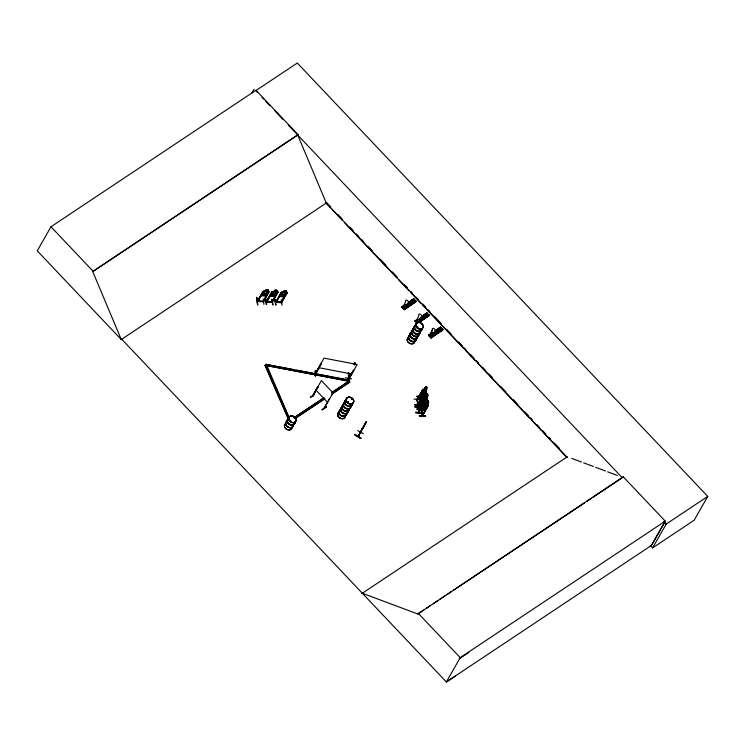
<?xml version="1.0" encoding="UTF-8"?>
<svg xmlns="http://www.w3.org/2000/svg" width="745" height="745" viewBox="0 0 745 745"><rect width="100%" height="100%" fill="white"/><g stroke="black" fill="none" stroke-linecap="round" stroke-linejoin="round"><path stroke-width="1.12" d="M332.466 392.233L348.837 381.328L349.014 379.997L266.058 364.407L266.058 365.441L348.837 381.328L349.684 382.232L332.354 393.77M289.339 418.029L266.226 364.109M348.837 381.328L349.014 379.997M414.723 404.926C418.578 405.504 426.689 405.308 414.695 404.693M414.788 404.479L420.953 405.029M415.719 412.413L421.884 412.954M415.812 412.199L421.977 412.739M417.545 402.179L421.661 402.514M417.61 401.741L421.726 402.077L417.61 401.76M418.541 408.698L424.706 409.238M425.619 416.12C413.354 414.127 422.052 417.908 425.619 416.083M417.07 399.227L417.861 404.926L417.982 403.976M417.265 399.981L423.048 389.244L423.896 393.63M417.461 399.627L417.386 399.171M423.076 395.325L423.011 394.831L417.647 404.908L417.861 404.442M417.917 407.189L418.271 407.785L423.607 397.728L417.898 407.282L418.662 412.562L424.65 401.378L425.209 397.16L425.451 398.947L424.78 400.112M417.871 404.852L423.849 393.611M418.131 406.9L418.886 412.637L424.762 402.272L424.007 397.029M418.494 407.347L418.411 406.966M420.739 402.132L419.947 396.368M419.994 396.759L419.826 397.327L421.055 394.887M420.348 401.667L420.702 402.114L426.047 392.112L420.404 401.611M420.627 403.781L421.642 409.126L426.969 399.069L421.568 408.614M420.906 401.723L419.975 397.076M421.018 404.19L422.052 402.337M421.633 409.033L420.869 403.324L420.664 403.743M422.676 415.142L422.182 415.505L427.891 405.951L422.527 416.017L421.754 410.225L422.098 410.728M422.545 415.915L421.81 410.914M267.492 294.722L266.142 295.849L261.411 295.607L263.302 291.23M270.258 296.007L274.979 296.24L276.339 295.113L274.998 296.305L270.267 296.063L270.379 294.806L272.987 291.332L278.146 292.021L276.265 291.481M279.552 296.538L281.433 292.152L286.955 292.049L287.421 292.496L284.273 296.78L279.543 296.473L284.273 296.78M403.399 307.136C404.665 307.089 403.734 306.67 403.902 307.387M416.66 321.235L417.321 321.17M416.66 321.076L417.694 320.834L416.669 321.225M431.243 335.138L430.228 335.604L430.973 335.259M425.246 398.957L425.125 397.746M417.386 321.123L417.47 320.601L417.181 321.039M430.545 335.79L431.104 335.082L430.405 335.79M423.756 392.401C425.078 391.721 423.607 387.214 424.426 391.227L417.554 404.377M426.215 389.7L424.864 393.174L424.212 393.211L423.877 390.427M427.146 396.657L427.034 397.942L425.786 400.13L425.134 400.167M428.058 403.539L426.708 407.012L426.047 407.049L426.242 403.557M417.228 400.018L422.583 390.017L416.874 399.571L423.048 389.244M419.733 396.834L420.478 402.16L426.298 391.879M418.597 412.069L419.118 412.283L419.016 411.743M420.264 396.88L420.04 397.346L421.121 395.381M421.186 403.846L421.13 403.464M421.772 410.318L422.313 415.999L428.142 405.718M424.985 405.261L425.609 409.461L424.985 405.261L427.369 400.4C427.704 403.231 429.204 399.171 427.835 401.872L427.49 401.369L421.903 411.072M404.218 307.024L404.144 307.145M416.828 321.346L417.368 320.909M430.563 335.334L430.619 335.697M345.447 377.715L351.649 378.898M426.317 391.926L425.833 386.776M425.376 402.021L427.239 398.882L427.881 395.493M427.239 398.882L426.457 393.518L423.942 398.016M409.387 303.234L409.946 302.647M424.063 317.37L423.812 317.854M348.846 372.742L348.595 373.124M348.893 377.873L348.856 377.501M290.68 420.487L289.721 420.627M290.001 421.093C292.468 420.767 288.529 421.614 290.224 420.329M294.359 417.628C295.998 418.122 293.372 418.196 294.731 417.6M294.331 417.712L294.843 417.721M347.813 402.319L348.25 401.946L348.111 402.496M351.817 399.031L352.329 398.845L352.162 399.394M352.487 399.236L351.919 399.264M416.772 327.362L416.828 326.832M417.759 327.26L417.293 326.692M421.549 324.42L421.931 324.513M424.78 402.319L424.874 401.332M403.771 307.387L404.032 306.987M430.536 335.464L430.238 335.352M423.989 391.544L425.656 387.53C426.512 388.825 426.978 384.69 426.978 388.555L426.438 390.892M424.063 398.296L423.514 400.624C422.313 400.009 422.247 402.123 423.421 401.229L422.974 403.92L423.616 401.35L424.529 401.136L423.719 400.736L424.101 398.175L426.522 393.528M326.58 406.63L322.185 409.582M348.362 373.04L348.539 373.282M358.494 435.899L358.094 436.579L360.636 432.258M365.413 423.16L357.842 436.505L360.831 431.914L360.142 432.5M417.526 401.89L421.633 402.309M415.738 412.656C435.927 414.267 401.937 411.734 421.977 412.702M419.37 415.729L425.535 416.269L419.333 415.738M424.631 409.694C408.856 408.037 420.236 410.262 424.706 409.201M420.599 394.161C422.052 388.369 419.072 400.95 421.959 397.681M424.697 402.272L422.182 406.072L421.623 401.881L424.007 396.955L418.169 407.534M423.477 393.481L423.421 392.894L422.694 393.025L423.104 390.427L422.49 392.913C421.288 392.298 421.223 394.412 422.396 393.518L421.949 396.21L422.592 393.639C424.52 392.364 422.955 397.15 424.454 395.064M360.822 431.979L360.18 432.584M265.499 290.95L263.255 291.267L257.304 301.446L258.152 300.943M263.087 301.436L263.6 301.222L263.432 301.753M274.356 291.407L272.093 291.668L266.179 301.921L266.44 301.306L266.84 301.93L272.204 292.403L271.618 292.18L266.123 301.706L272.372 301.911M271.897 301.613L271.683 302.228L272.456 301.669M281.591 302.079L280.967 302.405M419.752 396.722L421.391 393.919M421.633 411.091L427.248 401.108L421.884 411.184L421.838 410.597M434.456 332.186A2.179 1.285 55.6 0 0 435.415 330.51A2.179 1.285 55.6 0 0 433.329 328.34A2.179 1.285 55.6 0 0 432.37 330.026L430.061 334.933L431.532 336.461L434.549 332.13M409.526 302.852L409.592 303.69L410.476 303.839M410.672 303.764L410.467 302.805L409.582 302.852M312.723 395.902L318.087 386.385L312.723 396.247M324.14 408.335L333.052 392.913L321.393 380.602L312.5 396.051L313.021 395.893M348.371 402.188L348.241 402.132A4.079 3.166 29.7 0 0 347.254 401.9L347.98 402.449M361.837 429.316L361.502 430.079L366.298 421.828L365.19 423.551M455.335 676.097L446.367 681.973L121.761 339.236L121.277 339.552L92.734 271.571L297.739 135.069L298 134.621L255.982 90.266L50.977 226.769L37.25 250.832L121.342 339.618L121.817 339.292M92.734 271.571L298 134.621M251.829 93.2L254.082 89.26M257.314 92.38L255.982 90.266M258.115 301.129L263.32 291.761L262.762 291.733L257.267 301.25L263.6 301.446M257.872 301.231L263.32 291.761M266.161 289.721L263.069 293.521L263.544 294.517L265.416 294.61L266.961 293.726L268.209 291.537L267.427 291.09L268.172 289.824C262.51 290.243 270.565 288.548 267.511 291.053M268.219 292.012L262.883 301.753M267.418 291.034L269.28 291.509L263.367 301.753L257.435 301.474M265.583 299.043L266.691 304.351M266.635 304.528L265.76 298.866M263.907 304.388L263.255 298.922M266.84 301.93L271.627 293.167M275.017 290.178L271.925 293.977L272.4 294.964L274.272 295.057L275.818 294.173L277.065 291.984L276.283 291.546L277.028 290.28C271.366 290.69 279.422 289.004 276.367 291.509M272.763 304.845L271.878 299.36M271.608 302.172L277.075 292.459L277.662 292.683L277.103 292.655M266.244 301.678L272.391 301.669M272.167 302.256L277.624 292.487M278.136 291.965L272.26 302.247L266.291 301.93M275.007 299.35L275.911 305.003L274.858 299.509M276.265 302.153L281.452 292.683L280.902 292.655L275.436 302.368L281.573 302.684M275.576 302.405L276.218 301.865M276.116 302.405L281.452 292.683M275.594 304.966L275.026 299.341M284.339 290.69L281.21 294.452L281.675 295.439L283.556 295.532L285.093 294.647L286.341 292.459L285.558 292.021L286.303 290.755L284.292 290.652L283.64 291.882L281.387 292.198M286.22 290.783L285.549 291.956L287.421 292.496M281.21 299.676L282.113 305.273M286.387 293.12L286.937 293.148L286.35 292.934L280.912 302.675L284.72 295.793M281.536 302.489L286.909 292.962M281.452 302.731L287.412 292.44M288.511 419.575L265.108 365.329L349.005 381.03L349.684 382.232M266.226 365.143L264.941 365.627M315.349 370.656L315.247 376.197M315.247 373.618L324.038 358.131L357.153 364.482L348.483 379.997L347.924 379.652M320.741 364.1L321.3 364.212L320.741 363.923L315.368 373.701L316.001 373.133L315.936 373.748M315.852 373.748L321.3 364.026M315.349 376.002L315.219 370.796M314.651 394.319L310.469 397.215M312.676 396.228L318.292 386.59M329.551 398.491L324.187 408.018M348.874 373.124L348.595 373.18M354.238 362.787L354.462 364.221L355.151 362.945L354.387 364.203L354.387 362.973M350.588 373.934L348.418 378.283L351.128 373.459M348.371 378.237L350.802 373.971M347.924 379.922L353.288 370.172L353.856 370.274L347.924 379.95L348.073 379.335M347.878 379.68L348.679 379.466L348.12 379.307M403.166 306.26L403.688 305.822M405.271 308.253L405.559 307.76L405.373 308.56L403.362 306.586M403.92 309.343L416.045 301.185L413.829 298.885L414.285 299.779L405.206 305.99M416.651 320.303L416.762 319.633L415.207 321.067C416.045 322.808 415.263 320.443 417.247 320.303M416.762 319.633L416.408 320.248L418.615 322.538M416.744 320.629C415.049 321.682 417.461 323.293 417.321 321.402M415.561 320.452L415.449 321.123L417.321 323.06L417.777 322.743M418.513 322.24L418.969 321.924M355.235 434.717C372.556 445.64 343.296 427.444 360.85 438.051M357.721 430.554L363.402 433.767M425.805 313.813L428.086 315.982M419.221 322.213L429.204 315.377L427.043 313.272M365.516 423.048L366.233 421.791M360.152 432.631L366.298 421.828M366.037 422.778L358.149 436.57M430.48 334.114L429.111 334.756L429.12 335.874M429.958 334.552L430.312 333.937M429.697 335.976C429.874 334.719 431.979 333.751 430.377 336.675M432.063 336.544L432.351 336.051L432.165 336.852L430.154 334.868L432.37 330.026M435.043 331.078L440.621 327.176L442.837 329.467L430.759 337.69M413.959 399.124L420.087 399.441M422.899 396.694L416.874 396.238M423.02 391.06L425.898 386.785M423.281 391.106L423.505 392.773L422.257 394.962L422.033 393.295L425.404 387.27L421.912 392.401L421.726 395.902L422.378 395.856M419.826 397.327L421.456 394.412M423.84 390.622L424.929 388.713M421.139 407.357L415.067 406.696M417.796 403.194L421.828 403.688M423.225 394.85L417.61 404.889L417.144 399.823M423.756 394.608L421.894 397.746M422.964 396.908L416.772 396.461M426.047 392.112L420.422 402.123M420.748 404.228L421.838 402.319M424.548 397.56L426.326 394.226M424.548 398.333L425.144 397.15M425.33 396.675L427.667 393.723L426.987 394.99L426.773 393.667M424.464 398.426L425.209 397.16M418.709 410.076L424.874 410.616M424.529 400.484L423.281 402.673L423.058 401.006L424.305 398.817L424.697 402.579L425.442 401.965M427.239 396.685L427.909 395.511L427.602 393.714M419.007 411.687L418.643 412.544M418.662 412.562L424.25 402.57M427.22 398.836L421.316 409.005M427.667 400.624L428.086 405.755L428.515 400.596M428.151 403.567L428.794 402.375M422.266 415.961L428.068 405.718M362.331 593.243L417.824 613.992L623.22 476.791L665.238 521.155L651.931 544.493M665.238 521.155L460.233 657.658L446.367 681.973L651.372 545.461M623.22 476.791L622.345 477.806L288.231 125.03M651.54 545.349L665.006 521.733M650.199 545.377L652.601 547.91L666.179 524.098L707.75 496.421L297.292 63.027L255.731 90.704M707.75 496.421L694.163 520.234L652.601 547.91M364.398 425.097L363.495 427.053L363.532 426.54M354.983 435.145L360.617 438.451M360.766 438.2L355.095 434.95M363.662 426.261L364.203 425.339M364.054 425.479L364.761 424.417M361.437 430.051L363.532 426.736M407.757 303.839L404.74 308.169L403.269 306.642L405.578 301.734A2.179 1.285 55.6 0 1 406.537 300.058A2.179 1.285 55.6 0 1 408.623 302.219A2.179 1.285 55.6 0 1 407.664 303.904M421 317.826L417.982 322.157L416.511 320.629L418.82 315.722A2.179 1.285 55.6 0 1 419.789 314.036A2.179 1.285 55.6 0 1 421.866 316.197A2.179 1.285 55.6 0 1 420.906 317.882M316.113 373.422L315.284 373.403M257.332 301.259L263.339 301.567M437.362 332.158L437.408 331.218M290.513 421.055L290.224 420.944M417.023 327.381L417.135 326.673M417.796 327.502L416.828 327.316M347.291 401.639L348.166 401.983M315.461 373.301L316.076 373.496M315.303 373.441L315.936 373.562M348.399 379.997L347.859 379.876M261.402 295.551L266.133 295.793L267.418 294.647M421.176 398.277L421.894 397.681M257.444 304.053C255.218 283.109 259.66 319.018 256.727 298.587M265.611 299.034L266.291 304.509M423.709 395.623L424.52 395.008M425.376 401.955L424.65 402.496L424.24 399.413M425.544 409.461L426.354 408.847M421.596 410.616L427.732 400.624M405.336 304.565L401.723 307.108L403.771 305.85M408.968 302.079L413.503 298.978L416.073 301.613L404.256 309.697L416.036 301.595M405.336 304.593L401.704 307.08L404.256 309.697M413.829 298.885L408.372 302.619L410.514 305.04L408.297 302.74M408.251 302.787L413.503 298.978M413.81 299.313L409.256 302.396L413.941 299.425L414.267 299.779M403.399 306.716C401.993 307.378 404.032 309.492 404.069 307.415M406.723 304.454L414.127 299.509L405.96 305.096M406.053 305.329L414.229 299.732M415.291 300.812L415.645 301.166L403.511 308.942L414.434 301.502M403.501 308.914L415.552 300.85M403.781 309.203L415.598 301.157M416.045 301.185L403.967 309.408L403.743 308.933M415.282 321.393L414.956 321.058L417.675 319.177M421.307 316.709L426.755 312.956L429.316 315.601L419.267 322.389M415.142 321.123L417.926 319.214M421.353 316.755L427.071 312.872M415.179 321.17L417.908 319.307M421.54 316.821L426.987 313.086M415.235 321.346L418.019 319.531M422.499 316.374L426.196 313.934M419.966 318.441L426.326 314.092M427.183 313.403L420.106 318.46L427.528 313.766L419.361 319.354M416.697 321.216L416.921 320.955M417.2 320.881L417.647 320.75M418.56 321.654L427.63 315.414M416.986 322.911L428.85 315.135M416.967 323.004L428.775 314.93M417.321 323.06L427.984 315.778M418.988 322.101L428.971 315.247M419.035 322.147L429.288 315.163M432.128 332.857L428.515 335.399L431.411 333.564M435.76 330.37L440.295 327.269L442.865 329.905L431.02 337.969L442.828 329.886M432.175 332.922L428.505 335.362L431.066 337.988M440.621 327.176L435.164 330.91L437.306 333.332L435.089 331.031M430.647 334.458L428.803 335.688L430.657 334.458M440.295 327.269L436.049 330.687L440.984 327.744L432.808 333.341L441.077 328.07L432.91 333.658M432.845 333.611L441.04 328.051M430.228 335.613L430.712 335.52M430.331 337.252L441.226 329.793M442.418 329.458L430.517 337.308M430.722 337.653L442.837 329.467M310.358 397.411L314.632 394.338M322.194 409.871L326.58 406.64M322.119 409.787L326.589 406.919M121.277 339.552L326.766 202.724L330.761 206.942M294.117 417.582L323.963 397.709M331.674 392.578L349.005 381.03M293.94 417.88L323.796 398.007M294.964 418.485L324.82 398.603M331.562 394.114L349.861 381.934M295.756 418.141L324.652 398.901M361.856 593.569L567.345 456.741M417.824 613.992L423.607 610.136M426.503 608.209L430.359 605.638M433.255 603.711L438.079 600.498M440.006 599.222L444.83 596.009M446.758 594.724L451.582 591.511M453.519 590.226L584.723 502.866M586.65 501.581L591.474 498.368M593.402 497.083L621.377 478.448M459.833 658.357L468.81 652.48M417.414 320.611L417.163 321.272M423.03 316.662C421.558 318.553 425.6 317.621 423.309 316.746M436.57 330.966L436.272 331.832L437.11 332.158M436.374 331.134L436.915 330.957M417.591 327.707L417.796 327.018M351.919 398.845L352.487 399.087M347.561 401.49L347.235 402.021M423.188 316.634L422.657 317.37L423.728 317.817M437.268 332.121L436.691 332.186M417.098 326.897L417.61 327.428L416.911 327.428M347.906 402.328L347.347 402.104M347.971 402.524L348.111 402.421A4.135 3.213 29.7 0 0 347.096 402.142M263.404 301.79L268.805 292.226L268.247 292.198M281.647 302.386L275.417 302.153L281.47 302.489M423.402 403.567L422.75 403.613L422.527 401.946L424.184 397.923L424.529 398.426M284.311 290.708L286.322 290.811M269.28 291.509L264.121 290.829M263.358 291.947L262.762 291.733M272.204 292.403L271.618 292.18M281.489 292.878L280.902 292.655M258.087 301.036L262.855 301.287M266.943 301.492L271.739 302.209M276.227 301.967L280.995 302.209M273.089 304.835L271.897 299.183M410.318 303.867L409.461 303.29M436.682 331.041L437.352 331.311M289.917 420.674L290.382 421.102M425.917 386.72L426.065 388.033M425.255 387.745L425.404 387.27M422.648 390.501L422.368 389.998M426.112 392.596L425.833 392.094M416.781 396.377L423.058 396.796M423.672 398.221L423.393 397.709M427.034 399.553L426.755 399.05M427.099 401.583L427.248 401.108M417.656 403.11L421.791 403.473M417.712 403.334L421.921 403.576M427.956 406.435L427.677 405.932M421.121 407.152L414.974 406.919M414.984 406.835L421.251 407.254M421.586 408.716L421.111 404.051M418.569 409.992L424.892 410.635M418.625 410.216L424.743 410.532M404.153 309.473L404.526 308.756L404.079 309.073L402.207 307.136L402.319 306.465L402.477 307.862M414.946 321.039L416.688 322.594M318.609 367.658L351.724 374.009M266.058 364.407L294.405 369.846M296.678 370.284L313.692 373.543M315.954 373.981L332.968 377.249M335.231 377.678L348.837 380.295M410.067 302.759L410.56 303.029M571.694 458.371L581.482 462.03M583.661 462.841L593.448 466.5M595.628 467.32L605.424 470.98M607.594 471.79L617.391 475.45M348.595 382.567L348.567 372.696M420.161 396.387L420.04 396.852M440.947 327.809L440.556 327.297M418.15 407.319L418.439 406.966M436.579 332L436.235 331.423M348.092 401.602L348.418 402.114M429.111 334.756L428.999 335.427L430.871 337.364L431.327 337.047L430.945 337.755M262.072 97.409L263.656 99.076M265.239 100.752L269.997 105.771M274.756 110.8L282.681 119.163M663.795 521.575L666.179 524.098M337.96 214.541L341.955 218.76M349.945 227.197L353.139 230.577M356.343 233.949L358.736 236.482M361.94 239.862L363.532 241.548M368.328 246.614L372.323 250.832M380.322 259.269L385.91 265.173M392.308 271.925L397.104 276.991M404.293 284.581L407.496 287.961M410.691 291.332L412.292 293.027M416.287 297.246L418.681 299.779M422.676 303.997L425.879 307.368M428.273 309.901L429.874 311.587M434.67 316.653L441.059 323.404M446.655 329.309L451.451 334.375M458.641 341.974L462.645 346.192M464.237 347.878L465.839 349.563M470.635 354.629L473.829 358M476.232 360.533L478.625 363.066M482.62 367.285L485.023 369.818M489.018 374.037L492.212 377.417M501.003 386.702L505.799 391.758M512.998 399.357L517.794 404.423M524.983 412.013L528.177 415.393M530.58 417.917L532.172 419.612M536.968 424.669L539.371 427.202M542.565 430.582L545.759 433.953M548.963 437.334L550.555 439.019M554.55 443.238L559.346 448.304M566.861 457.058L326.282 203.05L297.739 135.069M325.714 202.761L330.51 207.827M332.112 209.513L342.504 220.483M344.898 223.016L354.49 233.148M356.091 234.833L396.852 277.866M398.445 279.561L408.837 290.531M411.231 293.055L420.823 303.187M422.424 304.873L463.185 347.915M465.578 350.439L475.17 360.571M477.573 363.104L529.518 417.954M531.921 420.487L541.513 430.61M543.105 432.296L567.085 457.616M315.954 390.119L327.623 402.44M418.215 613.293L460.233 657.658M50.977 226.769L92.985 271.124M408.185 337.662L408.195 337.681A4.06 3.157 29.7 0 1 409.024 337.336M266.514 366.503L288.706 417.274M265.108 365.329L288.678 419.277M417.358 399.841L417.926 404.069M418.383 407.552L418.951 411.789M355.086 362.936L355.16 364.705M354.946 363.523L354.955 364.575M354.722 363.914L354.732 364.966M354.052 363.988L353.828 363.467L353.828 363.951M348.753 373.32L348.837 381.57M348.399 372.994L348.492 381.719M350.727 405.531A4.07 3.157 29.7 0 1 345.978 408.688A4.07 3.157 29.7 0 1 344.274 402.794M350.876 405.373A4.135 3.213 29.7 0 1 346.053 408.586A4.135 3.213 29.7 0 1 344.311 402.598M349.582 408.632A4.06 3.157 29.7 0 1 343.79 410.393A4.06 3.157 29.7 0 1 343.808 404.647M349.684 408.456A4.06 3.157 29.7 0 1 343.883 410.225A4.06 3.157 29.7 0 1 343.911 404.479M352.506 403.641A4.135 3.213 29.7 0 1 347.068 405.727A4.135 3.213 29.7 0 1 345.81 399.972M351.119 405.978A4.079 3.166 29.7 0 1 345.745 408.027A4.079 3.166 29.7 0 1 344.516 402.347M352.366 403.79A4.079 3.166 29.7 0 1 347.477 406.072A4.079 3.166 29.7 0 1 345.149 400.736M352.581 403.511A4.135 3.213 29.7 0 1 346.676 405.308A4.135 3.213 29.7 0 1 346.704 399.45M346.583 413.903A4.07 3.157 29.7 0 1 340.772 415.673A4.07 3.157 29.7 0 1 340.8 409.918M346.732 413.764A4.135 3.213 29.7 0 1 340.828 415.561A4.135 3.213 29.7 0 1 340.856 409.713M345.317 416.101A4.06 3.157 29.7 0 1 339.524 417.871A4.06 3.157 29.7 0 1 339.543 412.125M339.636 411.966A4.06 3.157 29.7 0 0 338.053 415.943A4.06 3.157 29.7 0 0 342.858 418.578A4.06 3.157 29.7 0 0 345.28 415.067A4.079 3.176 29.7 0 1 342.83 418.662A4.079 3.176 29.7 0 1 337.997 416.008A4.079 3.176 29.7 0 1 339.59 412.013M349.452 408.856A4.06 3.157 29.7 0 1 344.106 410.905A4.06 3.157 29.7 0 1 342.877 405.252M348.306 410.998A4.135 3.213 29.7 0 1 342.411 412.795A4.135 3.213 29.7 0 1 342.43 406.947M346.844 413.466A4.079 3.166 29.7 0 1 341.024 415.235A4.079 3.166 29.7 0 1 341.042 409.471M348.092 411.277A4.079 3.166 29.7 0 1 342.728 413.326A4.079 3.166 29.7 0 1 341.489 407.655M346.807 413.633A4.135 3.213 29.7 0 1 340.912 415.421A4.135 3.213 29.7 0 1 340.931 409.573M348.334 410.84A4.07 3.157 29.7 0 1 342.523 412.6A4.07 3.157 29.7 0 1 342.551 406.844M293.176 424.305A4.07 3.157 29.7 0 1 290.746 427.826A4.07 3.157 29.7 0 1 285.931 425.181A4.07 3.157 29.7 0 1 287.514 421.204M293.316 424.156A4.135 3.213 29.7 0 1 290.848 427.732A4.135 3.213 29.7 0 1 285.959 425.041A4.135 3.213 29.7 0 1 287.57 421M289.535 420.925A4.135 3.213 29.7 0 1 290.55 421.232M292.04 427.397A4.06 3.157 29.7 0 1 286.695 429.437A4.06 3.157 29.7 0 1 285.465 423.784M292.124 427.248A4.06 3.157 29.7 0 1 286.778 429.288A4.06 3.157 29.7 0 1 285.549 423.635M294.946 422.424A4.135 3.213 29.7 0 1 289.051 424.222A4.135 3.213 29.7 0 1 289.069 418.364M293.4 424.017A4.135 3.213 29.7 0 1 288.566 427.23A4.135 3.213 29.7 0 1 286.834 421.242M289.609 420.785A4.135 3.213 29.7 0 1 290.634 421.093M294.675 421.679A4.07 3.157 29.7 0 1 292.245 425.199A4.07 3.157 29.7 0 1 287.43 422.555A4.07 3.157 29.7 0 1 289.013 418.569M295.029 422.285A4.135 3.213 29.7 0 1 289.582 424.371A4.135 3.213 29.7 0 1 288.334 418.615M295.048 422.126A4.07 3.157 29.7 0 1 289.693 424.166A4.07 3.157 29.7 0 1 288.464 418.504M420.338 331.627A4.079 3.166 29.7 0 1 414.974 333.676A4.079 3.166 29.7 0 1 413.736 328.005M420.478 331.488A4.135 3.213 29.7 0 1 415.04 333.564A4.135 3.213 29.7 0 1 413.792 327.809M419.025 332.792A4.06 3.157 29.7 0 1 416.604 336.312A4.06 3.157 29.7 0 1 411.799 333.667A4.06 3.157 29.7 0 1 413.382 329.7M421.977 328.852A4.135 3.213 29.7 0 1 416.083 330.65A4.135 3.213 29.7 0 1 416.101 324.801M420.459 332.019A4.079 3.166 29.7 0 1 414.35 332.633A4.079 3.166 29.7 0 1 414.797 327.185M421.838 329.001A4.079 3.166 29.7 0 1 416.017 330.771A4.079 3.166 29.7 0 1 416.045 324.997M420.422 332.196A4.135 3.213 29.7 0 1 414.658 333.145A4.135 3.213 29.7 0 1 413.866 327.67M422.061 328.722A4.135 3.213 29.7 0 1 416.157 330.51A4.135 3.213 29.7 0 1 416.185 324.662M422.089 328.554A4.079 3.166 29.7 0 1 416.269 330.324A4.079 3.166 29.7 0 1 416.297 324.559M416.064 339.115A4.07 3.157 29.7 0 1 411.678 341.573A4.07 3.157 29.7 0 1 408.465 336.796M408.856 336.07A4.07 3.157 29.7 0 1 410.272 335.12M416.083 338.072A4.135 3.213 29.7 0 1 413.615 341.657A4.135 3.213 29.7 0 1 408.716 338.966A4.135 3.213 29.7 0 1 410.327 334.924M414.667 340.428A4.06 3.157 29.7 0 1 410.421 343.771A4.06 3.157 29.7 0 1 407.608 338.277M414.881 341.173A4.06 3.157 29.7 0 1 409.536 343.212A4.06 3.157 29.7 0 1 408.307 337.56M418.932 334.058A4.06 3.157 29.7 0 1 413.14 335.827A4.06 3.157 29.7 0 1 413.158 330.082M417.582 335.446A4.135 3.213 29.7 0 1 415.114 339.022A4.135 3.213 29.7 0 1 410.216 336.34A4.135 3.213 29.7 0 1 411.827 332.289M416.194 337.792A4.079 3.166 29.7 0 1 413.754 341.322A4.079 3.166 29.7 0 1 408.93 338.668A4.079 3.166 29.7 0 1 410.523 334.673M417.433 337.327A4.079 3.166 29.7 0 1 411.743 338.258A4.079 3.166 29.7 0 1 410.97 332.866M416.157 337.941A4.135 3.213 29.7 0 1 413.689 341.517A4.135 3.213 29.7 0 1 408.791 338.826A4.135 3.213 29.7 0 1 410.411 334.784M417.656 335.315A4.135 3.213 29.7 0 1 415.188 338.891A4.135 3.213 29.7 0 1 410.29 336.2A4.135 3.213 29.7 0 1 411.911 332.158M417.815 336.051A4.079 3.166 29.7 0 1 412.926 338.332A4.079 3.166 29.7 0 1 410.597 332.996M265.322 291.388L264.075 293.577L265.956 293.67L267.204 291.481L265.322 291.388M266.44 290.038L267.641 290.103L266.44 290.038M274.179 291.835L272.931 294.024L274.812 294.126L276.06 291.938L274.179 291.835M275.296 290.485L276.497 290.55L275.296 290.485M283.463 292.31L282.215 294.499L284.087 294.601L285.335 292.413L283.463 292.31M284.571 290.96L285.782 291.025L284.571 290.96M409.564 301.799L411.706 304.221L409.564 301.799M410.635 301.073L412.777 303.494L410.635 301.073M411.836 300.254L413.969 302.675L411.836 300.254M412.628 299.704L414.769 302.125L412.628 299.704M421.614 316.606L423.756 319.018L421.614 316.606M422.815 315.787L424.948 318.199L422.815 315.787M423.877 315.06L426.019 317.472L423.877 315.06M425.078 314.241L427.22 316.653L425.078 314.241M436.356 330.091L438.498 332.503L436.356 330.091M437.427 329.365L439.569 331.786L437.427 329.365M438.628 328.545L440.761 330.966L438.628 328.545M439.429 327.996L441.562 330.417L439.429 327.996M425.767 388.424L424.52 390.613L424.743 392.28L425.991 390.091L425.767 388.424M426.587 387.353L426.512 388.815L426.587 387.353M426.699 395.381L425.451 397.569L425.674 399.236L426.922 397.048L426.699 395.381M427.518 394.31L427.434 395.772L427.518 394.31M427.611 402.263L426.363 404.451L426.587 406.118L427.835 403.93L427.611 402.263M428.431 401.192L428.347 402.654L428.431 401.192M403.809 306.121L402.011 307.396L403.865 306.167M346.649 401.415A4.06 3.157 29.7 0 0 353.335 402.7A4.06 3.157 29.7 0 0 350.01 397.085A4.06 3.157 29.7 0 0 346.649 401.415M346.527 401.639A4.06 3.157 29.7 0 0 353.204 402.915A4.06 3.157 29.7 0 0 349.889 397.299A4.06 3.157 29.7 0 0 346.527 401.639A4.06 3.157 29.7 0 0 353.204 402.924A4.06 3.157 29.7 0 0 349.88 397.308A4.06 3.157 29.7 0 0 346.518 401.648M289.097 420.199A4.06 3.157 29.7 0 0 295.774 421.484A4.06 3.157 29.7 0 0 292.459 415.859A4.06 3.157 29.7 0 0 289.097 420.199M288.967 420.422A4.06 3.157 29.7 0 0 295.644 421.707A4.06 3.157 29.7 0 0 292.329 416.092A4.06 3.157 29.7 0 0 288.967 420.422M413.27 335.585A4.06 3.157 29.7 0 0 419.072 333.825A4.079 3.166 29.7 0 1 413.252 335.623A4.079 3.166 29.7 0 1 413.27 329.858A4.06 3.157 29.7 0 0 413.27 335.585M416.129 326.627A4.06 3.157 29.7 0 0 422.806 327.912A4.06 3.157 29.7 0 0 419.491 322.296A4.06 3.157 29.7 0 0 416.129 326.627M416.008 326.85A4.06 3.157 29.7 0 0 422.685 328.126A4.06 3.157 29.7 0 0 419.361 322.51A4.06 3.157 29.7 0 0 416.008 326.85"/></g></svg>
